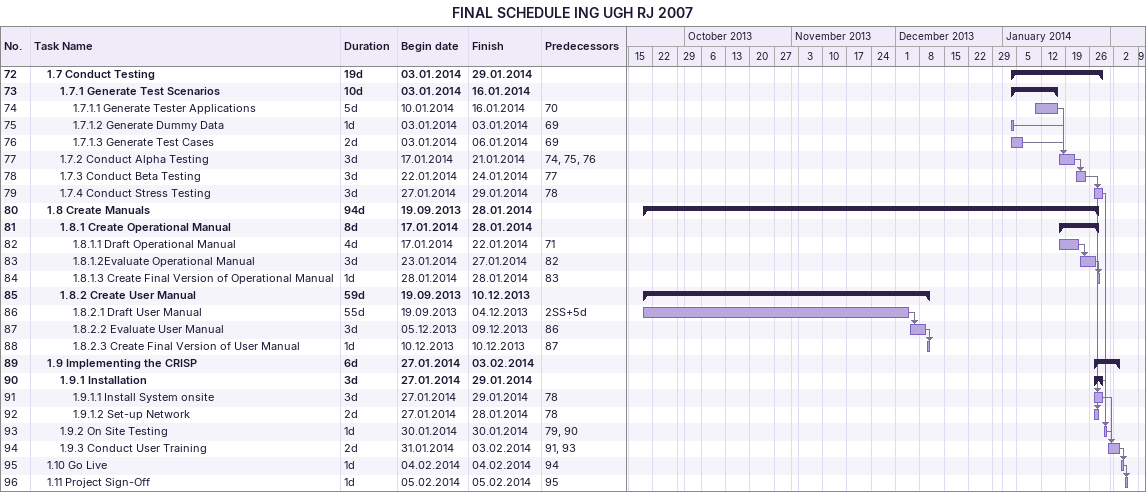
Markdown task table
FINAL SCHEDULE ING UGH RJ 2007

| ID | Level | Task | Duration | Start | Finish | Predecessors |
|---|---|---|---|---|---|---|
| 72 | 2 | **1.7 Conduct Testing** | 19d | 2014-01-03 | 2014-01-29 |  |
| 73 | 3 | **1.7.1 Generate Test Scenarios** | 10d | 2014-01-03 | 2014-01-16 |  |
| 74 | 4 | 1.7.1.1 Generate Tester Applications | 5d | 2014-01-10 | 2014-01-16 | 70 |
| 75 | 4 | 1.7.1.2 Generate Dummy Data | 1d | 2014-01-03 | 2014-01-03 | 69 |
| 76 | 4 | 1.7.1.3 Generate Test Cases | 2d | 2014-01-03 | 2014-01-06 | 69 |
| 77 | 3 | 1.7.2 Conduct Alpha Testing | 3d | 2014-01-17 | 2014-01-21 | 74, 75, 76 |
| 78 | 3 | 1.7.3 Conduct Beta Testing | 3d | 2014-01-22 | 2014-01-24 | 77 |
| 79 | 3 | 1.7.4 Conduct Stress Testing | 3d | 2014-01-27 | 2014-01-29 | 78 |
| 80 | 2 | **1.8 Create Manuals** | 94d | 2013-09-19 | 2014-01-28 |  |
| 81 | 3 | **1.8.1 Create Operational Manual** | 8d | 2014-01-17 | 2014-01-28 |  |
| 82 | 4 | 1.8.1.1 Draft Operational Manual | 4d | 2014-01-17 | 2014-01-22 | 71 |
| 83 | 4 | 1.8.1.2Evaluate Operational Manual | 3d | 2014-01-23 | 2014-01-27 | 82 |
| 84 | 4 | 1.8.1.3 Create Final Version of Operational Manual | 1d | 2014-01-28 | 2014-01-28 | 83 |
| 85 | 3 | **1.8.2 Create User Manual** | 59d | 2013-09-19 | 2013-12-10 |  |
| 86 | 4 | 1.8.2.1 Draft User Manual | 55d | 2013-09-19 | 2013-12-04 | 2SS+5d |
| 87 | 4 | 1.8.2.2 Evaluate User Manual | 3d | 2013-12-05 | 2013-12-09 | 86 |
| 88 | 4 | 1.8.2.3 Create Final Version of User Manual | 1d | 2013-12-10 | 2013-12-10 | 87 |
| 89 | 2 | **1.9 Implementing the CRISP** | 6d | 2014-01-27 | 2014-02-03 |  |
| 90 | 3 | **1.9.1 Installation** | 3d | 2014-01-27 | 2014-01-29 |  |
| 91 | 4 | 1.9.1.1 Install System onsite | 3d | 2014-01-27 | 2014-01-29 | 78 |
| 92 | 4 | 1.9.1.2 Set-up Network | 2d | 2014-01-27 | 2014-01-28 | 78 |
| 93 | 3 | 1.9.2 On Site Testing | 1d | 2014-01-30 | 2014-01-30 | 79, 90 |
| 94 | 3 | 1.9.3 Conduct User Training | 2d | 2014-01-31 | 2014-02-03 | 91, 93 |
| 95 | 2 | 1.10 Go Live | 1d | 2014-02-04 | 2014-02-04 | 94 |
| 96 | 2 | 1.11 Project Sign-Off | 1d | 2014-02-05 | 2014-02-05 | 95 |
